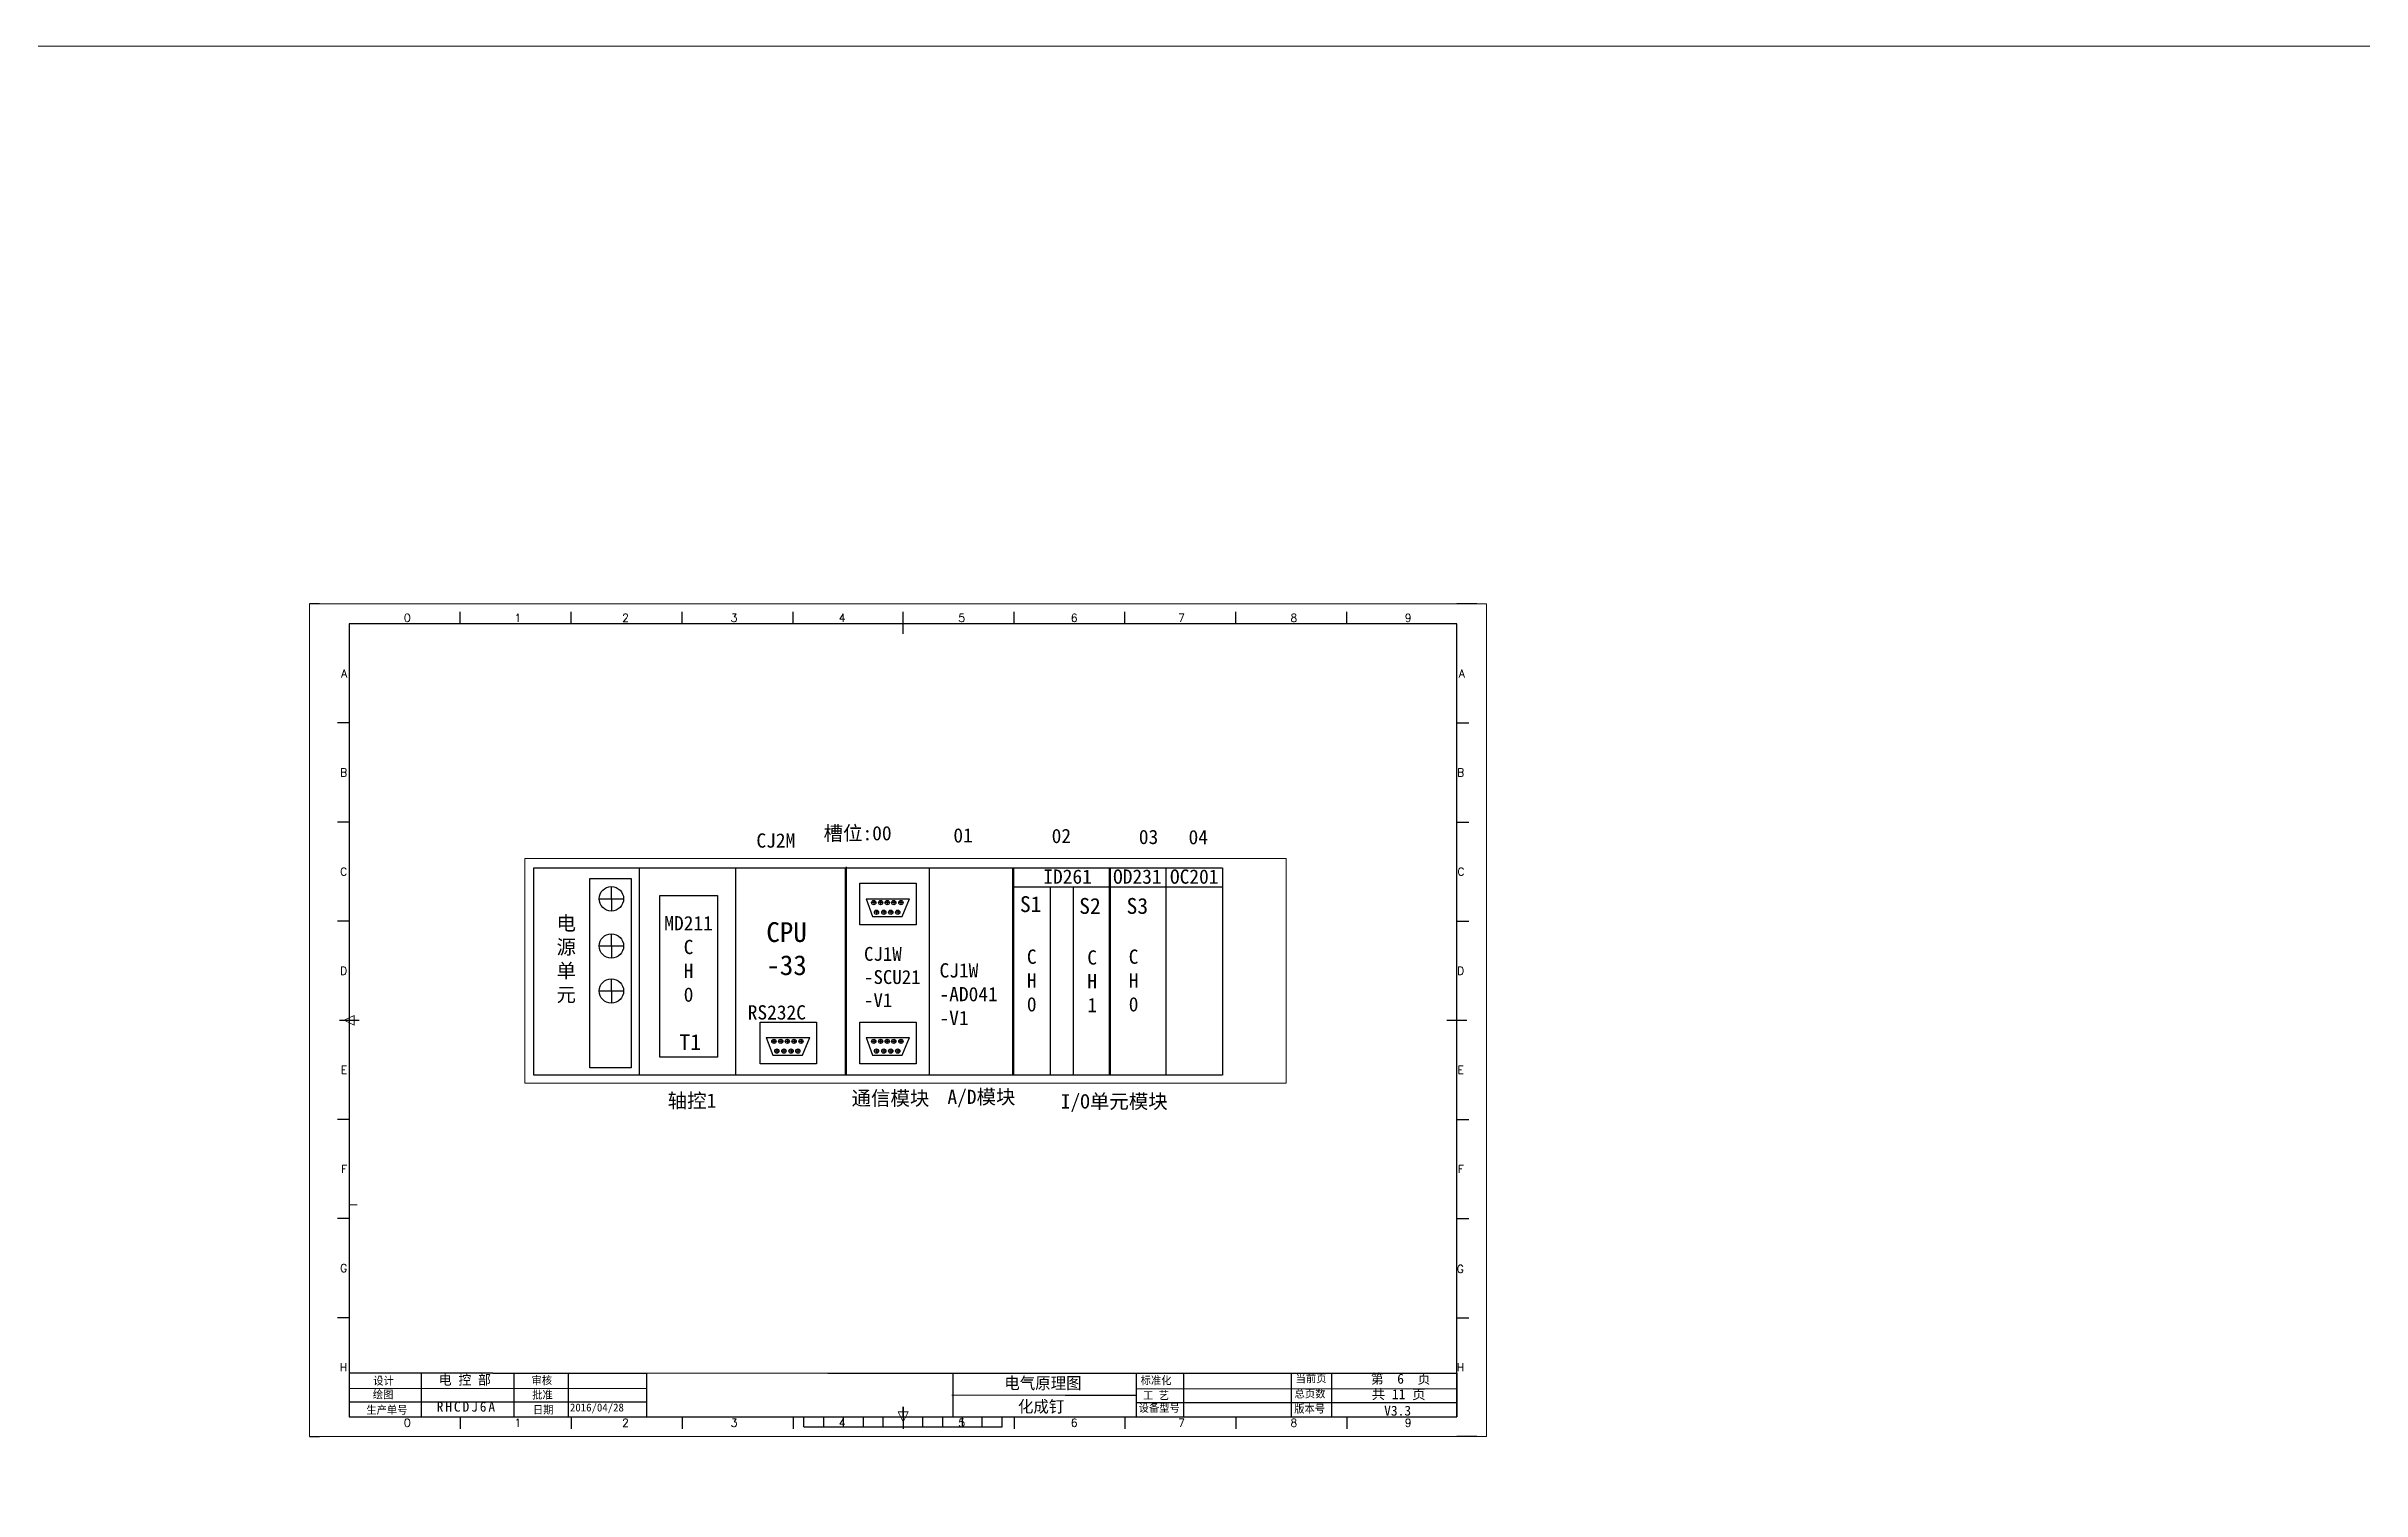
# Model space of a CAD drawing. Extents: x -5838 to -2107, y -921 to 708.
# Drawn here: x -4095 to -2926, y -21 to 708 of the extents above; entities that cross this region are included whole.
import ezdxf
from ezdxf.enums import TextEntityAlignment as Align

# ---------------------------------------------------------------- set-up
doc = ezdxf.new("R2010")
doc.units = 0
doc.header["$MEASUREMENT"] = 0
doc.layers.add('AE_BOR', color=1, linetype='Continuous')
doc.styles.add('WD', font='romans.shx', dxfattribs={"bigfont": 'gbcbig.shx'})

# ---------------------------------------------------------------- blocks, each defined once
blk = doc.blocks.new('gb_a2_a')
for p, q in [((584, 410), (25, 410)), ((25, 410), (25, 10)), ((584, 10), (584, 410)), ((25, 10), (584, 10))]:
    blk.add_line(p, q)
at = {"lineweight": 9, "ltscale": 0.1}
blk.add_line((25, 116.9), (29, 116.9), dxfattribs=at)
at = {"layer": 'AE_BOR', "lineweight": 30}
for p, q in [((10, 420), (4.9, 420)), ((594, 420), (584, 420)), ((4.9, 0), (10, 0)), ((594, 0), (584, 0))]:
    blk.add_line(p, q, dxfattribs=at)
at = {"layer": 'AE_BOR', "color": 1, "lineweight": 15}
for p, q in [((4.9, 420), (598.9, 420)), ((4.9, 0), (4.9, 420)), ((598.9, 420), (598.9, 0)), ((22.5, 210), (27.5, 212.5)), ((27.5, 212.5), (27.5, 207.5)), ((27.5, 207.5), (22.5, 210)), ((304.5, 7.5), (302, 12.5)), ((302, 12.5), (307, 12.5)), ((307, 12.5), (304.5, 7.5)), ((598.9, 0), (4.9, 0))]:
    blk.add_line(p, q, dxfattribs=at)
at = {"layer": 'AE_BOR'}
for p, q in [((81, 410), (81, 416)), ((137, 410), (137, 416)), ((193, 410), (193, 416)), ((249, 410), (249, 416)), ((304.5, 410), (304.5, 416)), ((360.5, 410), (360.5, 416)), ((416.5, 410), (416.5, 416)), ((472.5, 410), (472.5, 416)), ((528.5, 410), (528.5, 416)), ((25, 360), (19, 360)), ((584, 360), (590, 360)), ((25, 310), (19, 310)), ((584, 310), (590, 310)), ((25, 260), (19, 260)), ((584, 260), (590, 260)), ((25, 160), (19, 160)), ((584, 160), (590, 160)), ((25, 110), (19, 110)), ((584, 110), (590, 110)), ((25, 60), (19, 60)), ((584, 60), (590, 60)), ((81, 10), (81, 4)), ((137, 10), (137, 4)), ((193, 10), (193, 4)), ((249, 10), (249, 4)), ((304.5, 10), (304.5, 4)), ((360.5, 10), (360.5, 4)), ((416.5, 10), (416.5, 4)), ((472.5, 10), (472.5, 4)), ((528.5, 10), (528.5, 4))]:
    blk.add_line(p, q, dxfattribs=at)
at = {"layer": 'AE_BOR', "color": 2, "lineweight": 30}
for p, q in [((304.5, 405), (304.5, 415)), ((20, 210), (30, 210)), ((579, 210), (589, 210)), ((304.5, 10), (304.5, 15)), ((304.5, 15), (304.5, 5)), ((254.5, 5), (254.5, 10)), ((254.5, 5), (354.5, 5)), ((264.5, 5), (264.5, 10)), ((274.5, 5), (274.5, 10)), ((284.5, 5), (284.5, 10)), ((294.5, 5), (294.5, 10)), ((304.5, 10), (304.5, 5)), ((314.5, 5), (314.5, 10)), ((324.5, 5), (324.5, 10)), ((334.5, 5), (334.5, 10)), ((344.5, 5), (344.5, 10)), ((354.5, 5), (354.5, 10))]:
    blk.add_line(p, q, dxfattribs=at)
at = {"layer": 'AE_BOR', "style": 'WD'}
for s, p in [('0', (54.3, 411)), ('1', (110.1, 411)), ('2', (164.4, 411)), ('3', (219.2, 411)), ('4', (273.8, 411)), ('5', (334.1, 411)), ('6', (390.8, 411)), ('7', (445, 411)), ('8', (501.7, 411)), ('9', (559.4, 411)), ('0', (54.3, 5)), ('1', (110.1, 5)), ('2', (164.4, 5)), ('3', (219.2, 5)), ('4', (273.8, 5)), ('5', (334.1, 5)), ('6', (390.8, 5)), ('7', (445, 5)), ('8', (501.7, 5)), ('9', (559.4, 5))]:
    blk.add_text(s, height=4, dxfattribs=at).set_placement(p, align=Align.CENTER)
for s, p in [('A', (24, 385)), ('A', (588, 385)), ('B', (24, 335)), ('B', (587.7, 335)), ('C', (24, 285)), ('C', (587.9, 285)), ('D', (24, 235)), ('D', (587.7, 235)), ('E', (24, 185)), ('E', (587.5, 185)), ('F', (24, 135)), ('F', (587.5, 135)), ('F', (587.5, 135)), ('G', (24, 85)), ('G', (587.5, 84.6)), ('H', (24, 35)), ('H', (587.7, 35))]:
    blk.add_text(s, height=4, dxfattribs=at).set_placement(p, align=Align.MIDDLE_RIGHT)

msp = doc.modelspace()

# ---------------------------------------------------------------- linework, layer by layer
for p, q in [((-3795.4, 293.6), (-3795.4, 189)), ((-3746.8, 293.6), (-3746.8, 189)), ((-3691.4, 293.6), (-3691.4, 189)), ((-3690.9, 294), (-3690.9, 189)), ((-3649.1, 293.6), (-3649.1, 189)), ((-3607, 293.6), (-3607, 189)), ((-3606.5, 293.6), (-3606.5, 189)), ((-3558.1, 293.6), (-3558.1, 189)), ((-3557.9, 293.6), (-3557.9, 189)), ((-3557.7, 293.6), (-3557.7, 189)), ((-3529.6, 293.6), (-3529.6, 189)), ((-3500.9, 293.6), (-3500.9, 189)), ((-3809.4, 277.9), (-3809.4, 284)), ((-3607, 283.9), (-3557.9, 283.9)), ((-3557.8, 284), (-3529.6, 284)), ((-3529.2, 284), (-3501, 284)), ((-3815.6, 277.9), (-3803.2, 277.9)), ((-3809.4, 277.9), (-3809.4, 277.9)), ((-3809.4, 277.9), (-3809.4, 277.9)), ((-3809.4, 277.9), (-3809.4, 277.9)), ((-3809.4, 277.9), (-3809.4, 277.9)), ((-3809.4, 277.9), (-3809.4, 277.9)), ((-3809.4, 277.9), (-3809.4, 271.7)), ((-3680.8, 277.9), (-3677.6, 269)), ((-3680.8, 277.9), (-3659, 277.9)), ((-3676, 276), (-3678.1, 276)), ((-3677.6, 269), (-3662.6, 269)), ((-3677, 277.1), (-3677, 274.9)), ((-3674.5, 271.1), (-3676.6, 271.1)), ((-3675.6, 272.2), (-3675.6, 270)), ((-3672.4, 276), (-3674.6, 276)), ((-3673.5, 277.1), (-3673.5, 274.9)), ((-3670.8, 271.1), (-3673, 271.1)), ((-3671.9, 272.2), (-3671.9, 270)), ((-3669.2, 276), (-3671.3, 276)), ((-3670.2, 277.1), (-3670.2, 274.9)), ((-3667.3, 271.1), (-3669.5, 271.1)), ((-3668.4, 272.2), (-3668.4, 270.1)), ((-3665.8, 276), (-3667.9, 276)), ((-3666.9, 277.1), (-3666.9, 274.9)), ((-3663.8, 271.1), (-3666, 271.1)), ((-3664.9, 272.2), (-3664.9, 270.1)), ((-3662.3, 276), (-3664.4, 276)), ((-3663.3, 277.1), (-3663.3, 274.9)), ((-3662.6, 269), (-3659, 277.9)), ((-3809.4, 254.1), (-3809.4, 260.2)), ((-3815.6, 254.1), (-3803.2, 254.1)), ((-3809.4, 254.1), (-3809.4, 254.1)), ((-3809.4, 254.1), (-3809.4, 254.1)), ((-3809.4, 254.1), (-3809.4, 254.1)), ((-3809.4, 254.1), (-3809.4, 254.1)), ((-3809.4, 254.1), (-3809.4, 254.1)), ((-3809.4, 254.1), (-3809.4, 247.9)), ((-3809.4, 231.4), (-3809.4, 237.5)), ((-3815.6, 231.4), (-3803.2, 231.4)), ((-3809.4, 231.4), (-3809.4, 231.4)), ((-3809.4, 231.4), (-3809.4, 231.4)), ((-3809.4, 231.4), (-3809.4, 231.4)), ((-3809.4, 231.4), (-3809.4, 231.4)), ((-3809.4, 231.4), (-3809.4, 231.4)), ((-3809.4, 231.4), (-3809.4, 225.2)), ((-3731.2, 207.9), (-3727.9, 199)), ((-3731.2, 207.9), (-3709.3, 207.9)), ((-3726.3, 206), (-3728.5, 206)), ((-3727.9, 199), (-3712.9, 199)), ((-3727.4, 207.1), (-3727.4, 204.9)), ((-3724.8, 201.1), (-3727, 201.1)), ((-3725.9, 202.2), (-3725.9, 200)), ((-3722.8, 206), (-3725, 206)), ((-3723.9, 207.1), (-3723.9, 204.9)), ((-3721.2, 201.1), (-3723.3, 201.1)), ((-3722.3, 202.2), (-3722.3, 200)), ((-3719.5, 206), (-3721.7, 206)), ((-3720.6, 207.1), (-3720.6, 204.9)), ((-3717.7, 201.1), (-3719.8, 201.1)), ((-3718.7, 202.2), (-3718.7, 200.1)), ((-3716.1, 206), (-3718.3, 206)), ((-3717.2, 207.1), (-3717.2, 204.9)), ((-3714.2, 201.1), (-3716.4, 201.1)), ((-3715.3, 202.2), (-3715.3, 200.1)), ((-3712.6, 206), (-3714.8, 206)), ((-3713.7, 207.1), (-3713.7, 204.9)), ((-3712.9, 199), (-3709.3, 207.9)), ((-3680.8, 207.9), (-3677.6, 199)), ((-3680.8, 207.9), (-3659, 207.9)), ((-3676, 206), (-3678.1, 206)), ((-3677.6, 199), (-3662.6, 199)), ((-3677, 207.1), (-3677, 204.9)), ((-3674.5, 201.1), (-3676.6, 201.1)), ((-3675.6, 202.2), (-3675.6, 200)), ((-3672.4, 206), (-3674.6, 206)), ((-3673.5, 207.1), (-3673.5, 204.9)), ((-3670.8, 201.1), (-3673, 201.1)), ((-3671.9, 202.2), (-3671.9, 200)), ((-3669.2, 206), (-3671.3, 206)), ((-3670.2, 207.1), (-3670.2, 204.9)), ((-3667.3, 201.1), (-3669.5, 201.1)), ((-3668.4, 202.2), (-3668.4, 200.1)), ((-3665.8, 206), (-3667.9, 206)), ((-3666.9, 207.1), (-3666.9, 204.9)), ((-3663.8, 201.1), (-3666, 201.1)), ((-3664.9, 202.2), (-3664.9, 200.1)), ((-3662.3, 206), (-3664.4, 206)), ((-3663.3, 207.1), (-3663.3, 204.9)), ((-3662.6, 199), (-3659, 207.9)), ((-3869.3, 38.6), (-3941.7, 38.6)), ((-3941.7, 38.6), (-3941.7, 16.6)), ((-3905.4, 38.6), (-3905.4, 16.6)), ((-3869.3, 38.6), (-3791.7, 38.6)), ((-3858.7, 38.6), (-3858.7, 16.6)), ((-3831.2, 38.6), (-3831.2, 16.6)), ((-3791.7, 38.6), (-3791.7, 16.6)), ((-3700.2, 38.6), (-3580.3, 38.6)), ((-3637.1, 38.6), (-3637.1, 16.6)), ((-3580.3, 38.6), (-3442.7, 38.6)), ((-3544.5, 38.6), (-3544.5, 16.6)), ((-3442.7, 38.6), (-3382.7, 38.6)), ((-3580.3, 27.6), (-3544.5, 27.6)), ((-3941.7, 16.6), (-3382.7, 16.6))]:
    msp.add_line(p, q)
at = {"lineweight": 9, "ltscale": 0.1}
for p, q in [((-3791.7, 38.6), (-3700.2, 38.6)), ((-3637.5, 27.6), (-3580.3, 27.6))]:
    msp.add_line(p, q, dxfattribs=at)
at = {"color": 0, "ltscale": 2}
for p, q in [((-3520.6, 38.6), (-3520.6, 16.6)), ((-3446, 38.6), (-3446, 16.6)), ((-3941.7, 30.9), (-3791.7, 31)), ((-3941.7, 24.2), (-3791.7, 24.2)), ((-3544.5, 23.9), (-3382.7, 23.9)), ((-3544.4, 30.8), (-3382.7, 30.9))]:
    msp.add_line(p, q, dxfattribs=at)
at = {"color": 0}
for p, q in [((-3466.4, 38.6), (-3466.4, 16.6)), ((-3382.7, 38.6), (-3382.7, 16.6))]:
    msp.add_line(p, q, dxfattribs=at)
at = {"lineweight": 0}
for points in [[(-5838, 707.9), (-2107, 707.9), (-2107, -920.8), (-5838, -920.8)], [(-3853, 298.2), (-3468.9, 298.2), (-3468.9, 184.9), (-3853, 184.9)]]:
    msp.add_lwpolyline(points, close=True, dxfattribs=at)
msp.add_lwpolyline([(-3501.2, 189), (-3848.5, 189), (-3848.5, 293.6), (-3501.2, 293.6), (-3501.2, 293.6)])
for points in [[(-3820.2, 288.1), (-3799.4, 288.1), (-3799.4, 192.7), (-3820.2, 192.7)], [(-3684, 285.7), (-3655.5, 285.7), (-3655.5, 264.7), (-3684, 264.7)], [(-3587.7, 283.9), (-3576.3, 283.9), (-3576.3, 189), (-3587.7, 189)], [(-3784.9, 279.5), (-3755.8, 279.5), (-3755.8, 198), (-3784.9, 198)], [(-3734.3, 215.7), (-3705.8, 215.7), (-3705.8, 194.6), (-3734.3, 194.6)], [(-3684, 215.7), (-3655.5, 215.7), (-3655.5, 194.6), (-3684, 194.6)]]:
    msp.add_lwpolyline(points, close=True)
for centre, radius in [((-3809.4, 277.9), 6.16), ((-3677, 276), 1.08), ((-3675.6, 271.1), 1.08), ((-3673.5, 276), 1.08), ((-3671.9, 271.1), 1.08), ((-3670.2, 276), 1.08), ((-3668.4, 271.1), 1.08), ((-3666.9, 276), 1.08), ((-3664.9, 271.1), 1.08), ((-3663.3, 276), 1.08), ((-3809.4, 254.1), 6.16), ((-3809.4, 231.4), 6.16), ((-3727.4, 206), 1.08), ((-3725.9, 201.1), 1.08), ((-3723.9, 206), 1.08), ((-3722.3, 201.1), 1.08), ((-3720.6, 206), 1.08), ((-3718.7, 201.1), 1.08), ((-3717.2, 206), 1.08), ((-3715.3, 201.1), 1.08), ((-3713.7, 206), 1.08), ((-3677, 206), 1.08), ((-3675.6, 201.1), 1.08), ((-3673.5, 206), 1.08), ((-3671.9, 201.1), 1.08), ((-3670.2, 206), 1.08), ((-3668.4, 201.1), 1.08), ((-3666.9, 206), 1.08), ((-3664.9, 201.1), 1.08), ((-3663.3, 206), 1.08)]:
    msp.add_circle(centre, radius)

# ---------------------------------------------------------------- block references
msp.add_blockref('gb_a2_a', (-3966.7, 6.6))

# ---------------------------------------------------------------- texts
at = {"attachment_point": 1}
for s, insert, char_height, width in [('{\\fFangSong|b0|i0|c134|p49;槽位:00}', (-3702.3, 314.6), 7.2, 50.325), ('{\\fFangSong|b0|i0|c134|p49;CJ2M }', (-3736.2, 310.9), 7.2, 38.504), ('{\\fFangSong|b0|i0|c134|p49;01}', (-3636.8, 313.5), 7.2, 50.325), ('{\\fFangSong|b0|i0|c134|p49;02}', (-3587.2, 313.2), 7.2, 50.325), ('{\\fFangSong|b0|i0|c134|p49;03}', (-3543.2, 312.7), 7.2, 50.325), ('{\\fFangSong|b0|i0|c134|p49;04}', (-3518.1, 312.6), 7.2, 50.325), ('{\\fFangSong|b0|i0|c134|p49;ID261 }', (-3591.4, 292.7), 7.2, 38.504), ('{\\fFangSong|b0|i0|c134|p49;OD231 }', (-3556.2, 292.7), 7.2, 38.504), ('{\\fFangSong|b0|i0|c134|p49;OC201 }', (-3527.5, 292.7), 7.2, 38.504), ('{\\fFangSong|b0|i0|c134|p49;电\\P源\\P单\\P元}', (-3837.1, 269.2), 7.2, 38.504), ('{\\fFangSong|b0|i0|c134|p49;MD211\\P  C\\P  H\\P  0}', (-3782.7, 269.2), 7.2, 38.504), ('{\\H1.1111x;S1\\fFangSong|b0|i0|c134|p49;\\H0.90001x; }', (-3603.2, 279.2), 7.2, 89.138), ('{\\H1.1111x;S2\\fFangSong|b0|i0|c134|p49;\\H0.90001x; }', (-3573.3, 278.3), 7.2, 89.138), ('{\\H1.1111x;S3\\fFangSong|b0|i0|c134|p49;\\H0.90001x; }', (-3549.4, 278.3), 7.2, 89.138), ('{\\fFangSong|b0|i0|c134|p49;CPU \\P-33}', (-3731.2, 266.1), 10, 38.504), ('{\\fFangSong|b0|i0|c134|p49;CJ1W\\P-SCU21\\P-V1}', (-3681.9, 253.6), 7, 38.504), ('{\\fFangSong|b0|i0|c134|p49;CJ1W\\P-AD041\\P-V1}', (-3643.8, 245.4), 7.2, 38.504), ('{\\fFangSong|b0|i0|c134|p49;C\\PH\\P0 }', (-3599.7, 252.3), 7.2, 38.504), ('{\\fFangSong|b0|i0|c134|p49;C\\PH\\P1}', (-3569.2, 251.9), 7.2, 38.504), ('{\\fFangSong|b0|i0|c134|p49;C\\PH\\P0 }', (-3548.3, 252.3), 7.2, 38.504), ('RS232C', (-3740.6, 224.2), 7.2, 20.057), ('{\\H1.1111x;T1\\fFangSong|b0|i0|c134|p49;\\H0.90001x; }', (-3775.1, 209.6), 7.2, 89.138), ('{\\fFangSong|b0|i0|c134|p49;轴控1}', (-3781, 179.7), 7.2, 38.504), ('{\\fFangSong|b0|i0|c134|p49;通信模块}', (-3688.2, 180.9), 7.2, 43.734), ('{\\fFangSong|b0|i0|c134|p49;A/D模块}', (-3639.8, 181.6), 7.2, 45.636), ('{\\fFangSong|b0|i0|c134|p49;I/O单元模块}', (-3582.6, 179.3), 7.2, 58.837), ('第  6  页', (-3426.1, 38.3), 5, 38.164), ('{\\fNSimSun|b0|i0|c134|p49;\\T1.28;RHCDJ6A}', (-3897.6, 24.2), 5, 40.492), ('{\\fSimSun|b0|i0|c134|p2;共 }11 {\\fSimSun|b0|i0|c134|p2;页}', (-3425.7, 30.5), 5, 40.492), ('V3.3', (-3419.4, 22.2), 5, 40.492)]:
    msp.add_mtext(s, dxfattribs=dict(at, insert=insert, char_height=char_height, width=width))
at = {"color": 0, "ltscale": 2, "attachment_point": 1}
for s, insert, char_height, width in [('设计', (-3929.6, 36.8), 4, 19.345), ('电 控 部', (-3896.5, 37.8), 5, 34.831), ('审核', (-3849.7, 37), 4, 25.507), ('电气原理图', (-3611.1, 36.6), 6, 43.913), ('标准化', (-3542.3, 37), 4, 23.34), ('当前页', (-3464.1, 38), 4, 19.345), ('{\\C256;绘图}', (-3929.8, 29.9), 4, 19.345), ('批准', (-3849.4, 29.7), 4, 25.507), ('2016/04/28', (-3830.3, 23.3), 4, 25.507), ('化成钉', (-3604.2, 24.8), 6, 43.913), ('设备型号', (-3543.3, 23.1), 4, 31.672), ('工 艺', (-3541.1, 29.4), 4, 19.345), ('总页数', (-3464.6, 30.3), 4, 19.345), ('生产单号', (-3933.1, 22.1), 4, 25.153), ('日期', (-3849, 22.2), 4, 25.507), ('版本号', (-3464.8, 22.7), 4, 19.345)]:
    msp.add_mtext(s, dxfattribs=dict(at, insert=insert, char_height=char_height, width=width))

doc.saveas('drawing.dxf')
